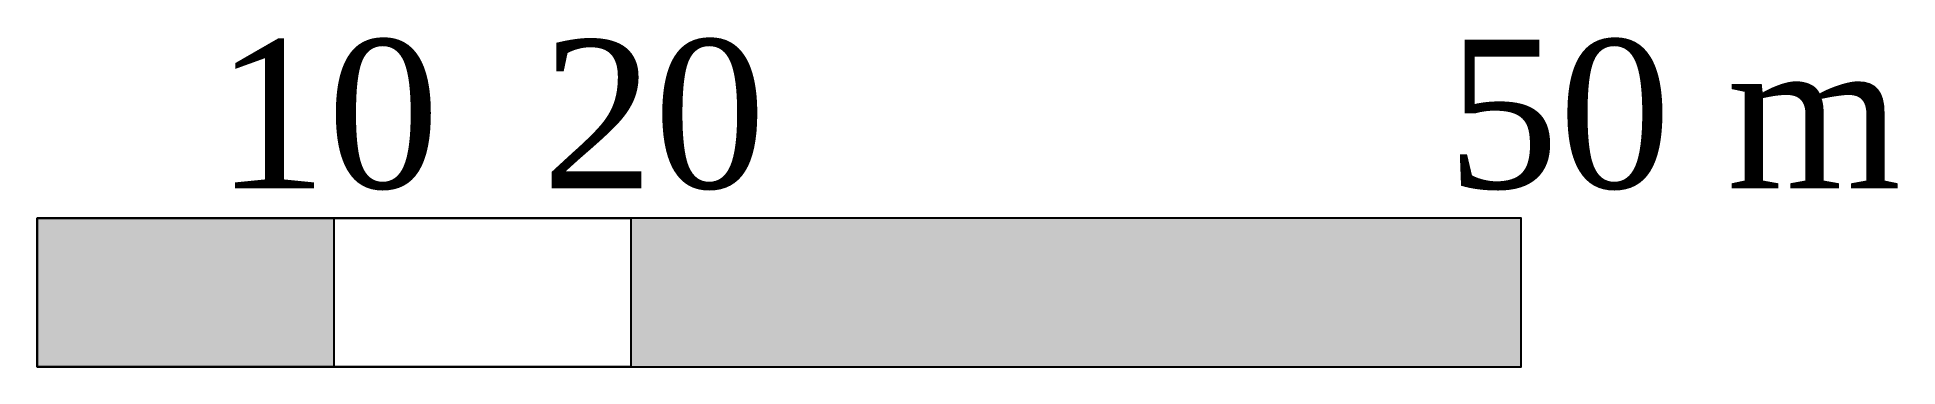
# Model space of a CAD drawing. Extents: x 0 to 62.7, y 0 to 11.1.
import ezdxf

# ---------------------------------------------------------------- set-up
doc = ezdxf.new("R2010")
doc.units = 0
doc.styles.add('Req_TimesNR', font='times.ttf')

msp = doc.modelspace()

# ---------------------------------------------------------------- hatches: boundary and pattern name
h = msp.add_hatch(color=256)
h.paths.add_polyline_path([(10, 5), (0, 5), (0, 0), (10, 0)])
h.paths.add_polyline_path([(50, 5), (20, 5), (20, 0), (50, 0)])

# ---------------------------------------------------------------- linework, layer by layer
for points in [[(0, 0), (50, 0), (50, 5), (0, 5)], [(0, 5), (20, 5), (20, 0), (0, 0)], [(0, 5), (10, 5), (10, 0), (0, 0)]]:
    msp.add_lwpolyline(points, close=True)

# ---------------------------------------------------------------- texts
at = {"style": 'Req_TimesNR'}
for s, p in [('10', (6, 6)), ('20', (17, 6)), ('50 m', (47.5, 6))]:
    msp.add_text(s, height=5, dxfattribs=at).set_placement(p)

doc.saveas('drawing.dxf')
